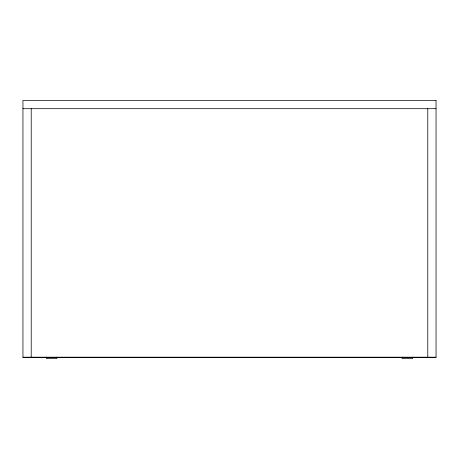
<?xml version="1.0" encoding="UTF-8"?>
<svg xmlns="http://www.w3.org/2000/svg" width="459" height="459" viewBox="0 0 459 459"><rect width="100%" height="100%" fill="white"/><g stroke="black" fill="none" stroke-linecap="round" stroke-linejoin="round"><path stroke-width="0.69" d="M22.95 108.691L436.05 108.691M22.95 357.194L436.05 357.194M427.788 108.691L427.788 357.469M412.641 357.142L412.641 358.571L402.084 358.571L402.084 357.142M56.916 357.142L56.916 358.571L46.359 358.571L46.359 357.142M31.212 108.691L31.212 357.469M436.05 100.429L22.95 100.429L22.95 357.469L436.05 357.469L436.05 100.429"/></g></svg>
